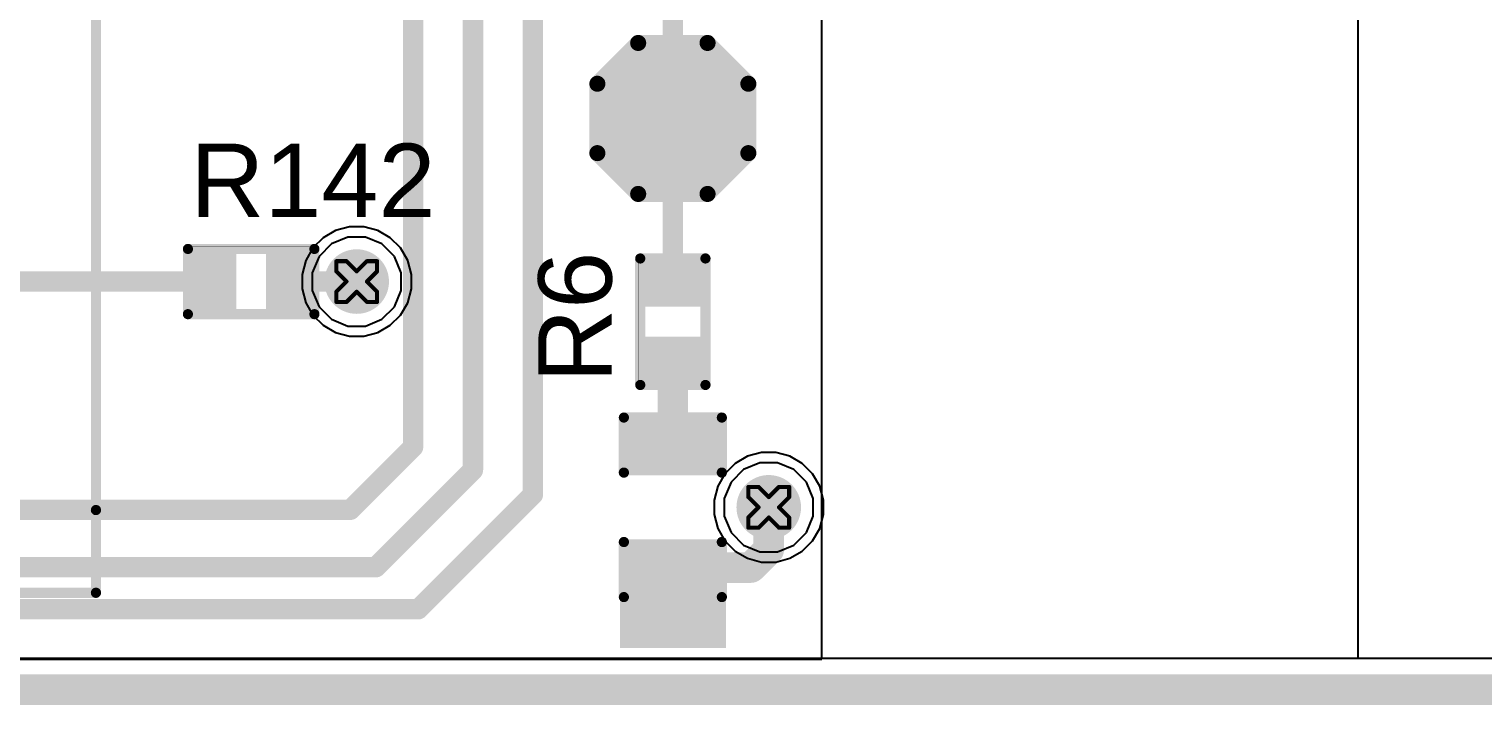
# Model space of a CAD drawing. Header units: inches. Extents: x 0 to 5379, y 0 to 5429.
# Drawn here: x 110.04 to 128.15, y -0.19 to 8.22 of the extents above; entities that cross this region are included whole.
import ezdxf

# ---------------------------------------------------------------- set-up
doc = ezdxf.new("R2010")
doc.units = ezdxf.units.IN
for name, color, linetype in [('Board Outline', 216, 'Continuous'), ('Bottom Layer', 5, 'Continuous'), ('Bottom Solder', 6, 'Continuous'), ('Drill Drawing', 1, 'Continuous'), ('GND01', 16, 'Continuous'), ('GND02', 76, 'Continuous'), ('PWR', 156, 'Continuous'), ('SIG 01', 90, 'Continuous'), ('Top Layer', 1, 'Continuous'), ('Top Overlay', 2, 'Continuous'), ('Top Paste', 8, 'Continuous'), ('Top Solder', 216, 'Continuous'), ('Via Holes', 16, 'Continuous')]:
    doc.layers.add(name, color=color, linetype=linetype)
doc.styles.add('Arial', font='', dxfattribs={"height": 0.2})
doc.styles.get('Arial').set_extended_font_data('Arial')

# ---------------------------------------------------------------- blocks, each defined once
blk = doc.blocks.new('1_770182_0_5')
at = {"layer": 'Top Overlay'}
for points in [[(4.76, -6.985, 0.127, 0.127, 0), (4.76, 2.985, 0.127, 0.127, 0)], [(3.161, -6.985, 0.127, 0.127, 0), (4.76, -6.985, 0.127, 0.127, 0)], [(4.76, -8.015, 0.127, 0.127, 0), (4.76, -6.985, 0.127, 0.127, 0)], [(3.161, -8.015, 0.127, 0.127, 0), (4.76, -8.015, 0.127, 0.127, 0)]]:
    blk.add_lwpolyline(points, format="xyseb", dxfattribs=at)
for points in [[(4.728, -6.985, 0.0635, 0.0635, 1), (4.792, -6.985, 0.0635, 0.0635, 1)], [(4.728, -6.985, 0.0635, 0.0635, 1), (4.792, -6.985, 0.0635, 0.0635, 1)], [(4.728, -6.985, 0.0635, 0.0635, 1), (4.792, -6.985, 0.0635, 0.0635, 1)], [(4.728, -8.015, 0.0635, 0.0635, 1), (4.792, -8.015, 0.0635, 0.0635, 1)], [(4.728, -8.015, 0.0635, 0.0635, 1), (4.792, -8.015, 0.0635, 0.0635, 1)]]:
    blk.add_lwpolyline(points, format="xyseb", close=True, dxfattribs=at)
blk = doc.blocks.new('T__________47')
at = {"layer": 'Top Layer'}
blk.add_hatch(color=1, dxfattribs=at).paths.add_polyline_path([(0.381, 0.762), (-0.381, 0.762), (-0.762, 0.381), (-0.762, -0.381), (-0.381, -0.762), (0.381, -0.762), (0.762, -0.381), (0.762, 0.381)])
at = {"layer": 'Top Paste'}
blk.add_hatch(color=8, dxfattribs=at).paths.add_polyline_path([(0.381, 0.762), (-0.381, 0.762), (-0.762, 0.381), (-0.762, -0.381), (-0.381, -0.762), (0.381, -0.762), (0.762, -0.381), (0.762, 0.381)])
at = {"layer": 'Top Solder'}
blk.add_hatch(color=216, dxfattribs=at).paths.add_polyline_path([(0.432, 0.864), (-0.432, 0.864), (-0.864, 0.432), (-0.864, -0.432), (-0.432, -0.864), (0.432, -0.864), (0.864, -0.432), (0.864, 0.432)])
at = {"layer": 'Top Overlay'}
for points in [[(-0.94, 0.432, 0.2, 0.2, 0), (-0.432, 0.94, 0.2, 0.2, 0)], [(-0.432, 0.94, 0.2, 0.2, 0), (0.432, 0.94, 0.2, 0.2, 0)], [(0.432, 0.94, 0.2, 0.2, 0), (0.94, 0.432, 0.2, 0.2, 0)], [(-0.94, -0.432, 0.2, 0.2, 0), (-0.94, 0.432, 0.2, 0.2, 0)], [(0.94, -0.432, 0.2, 0.2, 0), (0.94, 0.432, 0.2, 0.2, 0)], [(-0.94, -0.432, 0.2, 0.2, 0), (-0.432, -0.94, 0.2, 0.2, 0)], [(0.432, -0.94, 0.2, 0.2, 0), (0.94, -0.432, 0.2, 0.2, 0)], [(-0.432, -0.94, 0.2, 0.2, 0), (0.432, -0.94, 0.2, 0.2, 0)]]:
    blk.add_lwpolyline(points, format="xyseb", dxfattribs=at)
for points in [[(-0.482, 0.94, 0.1, 0.1, 1), (-0.382, 0.94, 0.1, 0.1, 1)], [(-0.482, 0.94, 0.1, 0.1, 1), (-0.382, 0.94, 0.1, 0.1, 1)], [(0.382, 0.94, 0.1, 0.1, 1), (0.482, 0.94, 0.1, 0.1, 1)], [(0.382, 0.94, 0.1, 0.1, 1), (0.482, 0.94, 0.1, 0.1, 1)], [(-0.99, 0.432, 0.1, 0.1, 1), (-0.89, 0.432, 0.1, 0.1, 1)], [(-0.99, 0.432, 0.1, 0.1, 1), (-0.89, 0.432, 0.1, 0.1, 1)], [(0.89, 0.432, 0.1, 0.1, 1), (0.99, 0.432, 0.1, 0.1, 1)], [(0.89, 0.432, 0.1, 0.1, 1), (0.99, 0.432, 0.1, 0.1, 1)], [(-0.99, -0.432, 0.1, 0.1, 1), (-0.89, -0.432, 0.1, 0.1, 1)], [(-0.99, -0.432, 0.1, 0.1, 1), (-0.89, -0.432, 0.1, 0.1, 1)], [(0.89, -0.432, 0.1, 0.1, 1), (0.99, -0.432, 0.1, 0.1, 1)], [(0.89, -0.432, 0.1, 0.1, 1), (0.99, -0.432, 0.1, 0.1, 1)], [(-0.482, -0.94, 0.1, 0.1, 1), (-0.382, -0.94, 0.1, 0.1, 1)], [(-0.482, -0.94, 0.1, 0.1, 1), (-0.382, -0.94, 0.1, 0.1, 1)], [(0.382, -0.94, 0.1, 0.1, 1), (0.482, -0.94, 0.1, 0.1, 1)], [(0.382, -0.94, 0.1, 0.1, 1), (0.482, -0.94, 0.1, 0.1, 1)]]:
    blk.add_lwpolyline(points, format="xyseb", close=True, dxfattribs=at)
blk = doc.blocks.new('R___0402_48')
at = {"layer": 'Top Layer'}
for points in [[(-0.699, -0.318), (-0.699, 0.317), (-0.241, 0.317), (-0.241, -0.318)], [(0.241, -0.318), (0.241, 0.317), (0.699, 0.317), (0.699, -0.318)]]:
    blk.add_hatch(color=1, dxfattribs=at).paths.add_polyline_path(points)
at = {"layer": 'Top Paste'}
for points in [[(-0.699, -0.318), (-0.699, 0.317), (-0.241, 0.317), (-0.241, -0.318)], [(0.241, -0.318), (0.241, 0.317), (0.699, 0.317), (0.699, -0.318)]]:
    blk.add_hatch(color=8, dxfattribs=at).paths.add_polyline_path(points)
at = {"layer": 'Top Solder'}
for points in [[(-0.754, -0.373), (-0.754, 0.373), (-0.186, 0.373), (-0.186, -0.373)], [(0.186, -0.373), (0.186, 0.373), (0.754, 0.373), (0.754, -0.373)]]:
    blk.add_hatch(color=216, dxfattribs=at).paths.add_polyline_path(points)
at = {"layer": 'Top Overlay'}
for points in [[(0.787, 0.406, 0.127, 0.127, 0), (-0.787, 0.406, 0.127, 0.127, 0)], [(-0.787, -0.406, 0.127, 0.127, 0), (-0.787, 0.406, 0.127, 0.127, 0)], [(0.787, -0.406, 0.127, 0.127, 0), (0.787, 0.406, 0.127, 0.127, 0)], [(0.787, -0.406, 0.127, 0.127, 0), (-0.787, -0.406, 0.127, 0.127, 0)], [(0.813, -0.432, 0.00323, 0.00323, 0), (-0.813, -0.432, 0.00323, 0.00323, 0)]]:
    blk.add_lwpolyline(points, format="xyseb", dxfattribs=at)
for points in [[(-0.819, 0.406, 0.0635, 0.0635, 1), (-0.756, 0.406, 0.0635, 0.0635, 1)], [(-0.819, 0.406, 0.0635, 0.0635, 1), (-0.756, 0.406, 0.0635, 0.0635, 1)], [(0.756, 0.406, 0.0635, 0.0635, 1), (0.819, 0.406, 0.0635, 0.0635, 1)], [(0.756, 0.406, 0.0635, 0.0635, 1), (0.819, 0.406, 0.0635, 0.0635, 1)], [(-0.819, -0.406, 0.0635, 0.0635, 1), (-0.756, -0.406, 0.0635, 0.0635, 1)], [(-0.819, -0.406, 0.0635, 0.0635, 1), (-0.756, -0.406, 0.0635, 0.0635, 1)], [(0.756, -0.406, 0.0635, 0.0635, 1), (0.819, -0.406, 0.0635, 0.0635, 1)], [(0.756, -0.406, 0.0635, 0.0635, 1), (0.819, -0.406, 0.0635, 0.0635, 1)], [(-0.814, -0.432, 0.00161, 0.00161, 1), (-0.812, -0.432, 0.00161, 0.00161, 1)], [(0.812, -0.432, 0.00161, 0.00161, 1), (0.814, -0.432, 0.00161, 0.00161, 1)]]:
    blk.add_lwpolyline(points, format="xyseb", close=True, dxfattribs=at)
blk = doc.blocks.new('LED_0603_51')
at = {"layer": 'Top Layer'}
for points in [[(-1, 0.5), (-0.5, 0.5), (-0.5, -0.5), (-1, -0.5)], [(0.5, 0.5), (1, 0.5), (1, -0.5), (0.5, -0.5)]]:
    blk.add_hatch(color=1, dxfattribs=at).paths.add_polyline_path(points)
at = {"layer": 'Top Overlay'}
blk.add_hatch(color=2, dxfattribs=at).paths.add_polyline_path([(1.118, -0.66), (1.753, -0.66), (1.753, 0.66), (1.118, 0.66)])
at = {"layer": 'Top Paste'}
for points in [[(-1, 0.5), (-0.5, 0.5), (-0.5, -0.5), (-1, -0.5)], [(0.5, 0.5), (1, 0.5), (1, -0.5), (0.5, -0.5)]]:
    blk.add_hatch(color=8, dxfattribs=at).paths.add_polyline_path(points)
at = {"layer": 'Top Solder'}
for points in [[(-1.102, 0.602), (-0.398, 0.602), (-0.398, -0.602), (-1.102, -0.602)], [(0.398, 0.602), (1.102, 0.602), (1.102, -0.602), (0.398, -0.602)]]:
    blk.add_hatch(color=216, dxfattribs=at).paths.add_polyline_path(points)
at = {"layer": 'Top Overlay'}
for points in [[(-1.118, -0.61, 0.127, 0.127, 0), (-1.118, 0.61, 0.127, 0.127, 0)], [(-0.432, 0.61, 0.127, 0.127, 0), (-1.118, 0.61, 0.127, 0.127, 0)], [(1.118, 0.61, 0.127, 0.127, 0), (0.432, 0.61, 0.127, 0.127, 0)], [(1.118, -0.61, 0.127, 0.127, 0), (1.118, 0.61, 0.127, 0.127, 0)], [(-0.432, -0.61, 0.127, 0.127, 0), (-1.118, -0.61, 0.127, 0.127, 0)], [(1.118, -0.61, 0.127, 0.127, 0), (0.432, -0.61, 0.127, 0.127, 0)]]:
    blk.add_lwpolyline(points, format="xyseb", dxfattribs=at)
for points in [[(-1.149, 0.61, 0.0635, 0.0635, 1), (-1.086, 0.61, 0.0635, 0.0635, 1)], [(-1.149, 0.61, 0.0635, 0.0635, 1), (-1.086, 0.61, 0.0635, 0.0635, 1)], [(-0.464, 0.61, 0.0635, 0.0635, 1), (-0.4, 0.61, 0.0635, 0.0635, 1)], [(0.4, 0.61, 0.0635, 0.0635, 1), (0.464, 0.61, 0.0635, 0.0635, 1)], [(1.086, 0.61, 0.0635, 0.0635, 1), (1.149, 0.61, 0.0635, 0.0635, 1)], [(1.086, 0.61, 0.0635, 0.0635, 1), (1.149, 0.61, 0.0635, 0.0635, 1)], [(-1.149, -0.61, 0.0635, 0.0635, 1), (-1.086, -0.61, 0.0635, 0.0635, 1)], [(-1.149, -0.61, 0.0635, 0.0635, 1), (-1.086, -0.61, 0.0635, 0.0635, 1)], [(-0.464, -0.61, 0.0635, 0.0635, 1), (-0.4, -0.61, 0.0635, 0.0635, 1)], [(0.4, -0.61, 0.0635, 0.0635, 1), (0.464, -0.61, 0.0635, 0.0635, 1)], [(1.086, -0.61, 0.0635, 0.0635, 1), (1.149, -0.61, 0.0635, 0.0635, 1)], [(1.086, -0.61, 0.0635, 0.0635, 1), (1.149, -0.61, 0.0635, 0.0635, 1)]]:
    blk.add_lwpolyline(points, format="xyseb", close=True, dxfattribs=at)
blk = doc.blocks.new('R___0402_614')
at = {"layer": 'Top Layer'}
for points in [[(-0.699, -0.318), (-0.699, 0.318), (-0.241, 0.318), (-0.241, -0.318)], [(0.241, -0.318), (0.241, 0.318), (0.699, 0.318), (0.699, -0.318)]]:
    blk.add_hatch(color=1, dxfattribs=at).paths.add_polyline_path(points)
at = {"layer": 'Top Paste'}
for points in [[(-0.699, -0.318), (-0.699, 0.318), (-0.241, 0.318), (-0.241, -0.318)], [(0.241, -0.318), (0.241, 0.318), (0.699, 0.318), (0.699, -0.318)]]:
    blk.add_hatch(color=8, dxfattribs=at).paths.add_polyline_path(points)
at = {"layer": 'Top Solder'}
for points in [[(-0.754, -0.373), (-0.754, 0.373), (-0.186, 0.373), (-0.186, -0.373)], [(0.186, -0.373), (0.186, 0.373), (0.754, 0.373), (0.754, -0.373)]]:
    blk.add_hatch(color=216, dxfattribs=at).paths.add_polyline_path(points)
at = {"layer": 'Top Overlay'}
for points in [[(-0.787, 0.406, 0.127, 0.127, 0), (-0.787, -0.406, 0.127, 0.127, 0)], [(0.787, 0.406, 0.127, 0.127, 0), (-0.787, 0.406, 0.127, 0.127, 0)], [(0.787, 0.406, 0.127, 0.127, 0), (0.787, -0.406, 0.127, 0.127, 0)], [(0.787, -0.406, 0.127, 0.127, 0), (-0.787, -0.406, 0.127, 0.127, 0)], [(0.813, -0.432, 0.00323, 0.00323, 0), (-0.813, -0.432, 0.00323, 0.00323, 0)]]:
    blk.add_lwpolyline(points, format="xyseb", dxfattribs=at)
for points in [[(-0.819, 0.406, 0.0635, 0.0635, 1), (-0.756, 0.406, 0.0635, 0.0635, 1)], [(-0.819, 0.406, 0.0635, 0.0635, 1), (-0.756, 0.406, 0.0635, 0.0635, 1)], [(0.756, 0.406, 0.0635, 0.0635, 1), (0.819, 0.406, 0.0635, 0.0635, 1)], [(0.756, 0.406, 0.0635, 0.0635, 1), (0.819, 0.406, 0.0635, 0.0635, 1)], [(-0.819, -0.406, 0.0635, 0.0635, 1), (-0.756, -0.406, 0.0635, 0.0635, 1)], [(-0.819, -0.406, 0.0635, 0.0635, 1), (-0.756, -0.406, 0.0635, 0.0635, 1)], [(0.756, -0.406, 0.0635, 0.0635, 1), (0.819, -0.406, 0.0635, 0.0635, 1)], [(0.756, -0.406, 0.0635, 0.0635, 1), (0.819, -0.406, 0.0635, 0.0635, 1)], [(-0.814, -0.432, 0.00161, 0.00161, 1), (-0.812, -0.432, 0.00161, 0.00161, 1)], [(0.812, -0.432, 0.00161, 0.00161, 1), (0.814, -0.432, 0.00161, 0.00161, 1)]]:
    blk.add_lwpolyline(points, format="xyseb", close=True, dxfattribs=at)

msp = doc.modelspace()

# ---------------------------------------------------------------- hatches: boundary and pattern name
at = {"layer": 'Bottom Layer'}
h = msp.add_hatch(color=5, dxfattribs=at)
edge = h.paths.add_edge_path()
edge.add_arc((114.122, 5.081), 0.3, 0, 360)
h = msp.add_hatch(color=5, dxfattribs=at)
edge = h.paths.add_edge_path()
edge.add_arc((119.253, 2.27), 0.3, 0, 360)
at = {"layer": 'Bottom Solder'}
h = msp.add_hatch(color=6, dxfattribs=at)
edge = h.paths.add_edge_path()
edge.add_arc((114.122, 5.081), 0.402, 0, 360)
h = msp.add_hatch(color=6, dxfattribs=at)
edge = h.paths.add_edge_path()
edge.add_arc((119.253, 2.27), 0.402, 0, 360)
at = {"layer": 'GND01'}
h = msp.add_hatch(color=16, dxfattribs=at)
edge = h.paths.add_edge_path()
edge.add_arc((114.122, 5.081), 0.3, 0, 360)
h = msp.add_hatch(color=16, dxfattribs=at)
edge = h.paths.add_edge_path()
edge.add_arc((119.253, 2.27), 0.3, 0, 360)
at = {"layer": 'GND02'}
h = msp.add_hatch(color=76, dxfattribs=at)
edge = h.paths.add_edge_path()
edge.add_arc((114.122, 5.081), 0.3, 0, 360)
h = msp.add_hatch(color=76, dxfattribs=at)
edge = h.paths.add_edge_path()
edge.add_arc((119.253, 2.27), 0.3, 0, 360)
at = {"layer": 'PWR'}
h = msp.add_hatch(color=156, dxfattribs=at)
edge = h.paths.add_edge_path()
edge.add_arc((114.122, 5.081), 0.3, 0, 360)
h = msp.add_hatch(color=156, dxfattribs=at)
edge = h.paths.add_edge_path()
edge.add_arc((119.253, 2.27), 0.3, 0, 360)
at = {"layer": 'SIG 01'}
h = msp.add_hatch(color=90, dxfattribs=at)
edge = h.paths.add_edge_path()
edge.add_arc((114.122, 5.081), 0.3, 0, 360)
h = msp.add_hatch(color=90, dxfattribs=at)
edge = h.paths.add_edge_path()
edge.add_arc((119.253, 2.27), 0.3, 0, 360)
at = {"layer": 'Top Layer'}
h = msp.add_hatch(color=1, dxfattribs=at)
edge = h.paths.add_edge_path()
edge.add_arc((114.122, 5.081), 0.3, 0, 360)
h = msp.add_hatch(color=1, dxfattribs=at)
edge = h.paths.add_edge_path()
edge.add_arc((119.253, 2.27), 0.3, 0, 360)
at = {"layer": 'Top Solder'}
h = msp.add_hatch(color=216, dxfattribs=at)
edge = h.paths.add_edge_path()
edge.add_arc((114.122, 5.081), 0.402, 0, 360)
h = msp.add_hatch(color=216, dxfattribs=at)
edge = h.paths.add_edge_path()
edge.add_arc((119.253, 2.27), 0.402, 0, 360)
at = {"layer": 'Via Holes'}
h = msp.add_hatch(color=7, dxfattribs=at)
edge = h.paths.add_edge_path()
edge.add_arc((114.122, 5.081), 0.15, 0, 360)
h = msp.add_hatch(color=7, dxfattribs=at)
edge = h.paths.add_edge_path()
edge.add_arc((119.253, 2.27), 0.15, 0, 360)

# ---------------------------------------------------------------- linework, layer by layer
at = {"layer": 'Board Outline'}
msp.add_lwpolyline([(0, 0, 0.381, 0.381, 0), (350, 0, 0.381, 0.381, 0)], format="xyseb", dxfattribs=at)
at = {"layer": 'Bottom Layer'}
for p, q in [((114.012, 5.635), (113.808, 5.551)), ((114.232, 5.635), (114.012, 5.635)), ((114.436, 5.551), (114.232, 5.635)), ((113.808, 5.551), (113.653, 5.395)), ((114.592, 5.395), (114.436, 5.551)), ((113.653, 5.395), (113.568, 5.191)), ((114.676, 5.191), (114.592, 5.395)), ((113.568, 5.191), (113.568, 4.971)), ((114.676, 4.971), (114.676, 5.191)), ((113.568, 4.971), (113.653, 4.767)), ((114.592, 4.767), (114.676, 4.971)), ((113.653, 4.767), (113.808, 4.612)), ((114.436, 4.612), (114.592, 4.767)), ((113.808, 4.612), (114.012, 4.527)), ((114.012, 4.527), (114.232, 4.527)), ((114.232, 4.527), (114.436, 4.612)), ((154.035, 0.388), (79.185, 0.388))]:
    msp.add_line(p, q, dxfattribs=at)
at = {"layer": 'Drill Drawing'}
for points in [[(113.868, 5.208, 0.0508, 0.0508, 0), (113.868, 5.335, 0.0508, 0.0508, 0)], [(113.868, 5.335, 0.0508, 0.0508, 0), (113.995, 5.335, 0.0508, 0.0508, 0)], [(113.995, 5.335, 0.0508, 0.0508, 0), (114.122, 5.208, 0.0508, 0.0508, 0)], [(114.122, 5.208, 0.0508, 0.0508, 0), (114.249, 5.335, 0.0508, 0.0508, 0)], [(114.249, 5.335, 0.0508, 0.0508, 0), (114.376, 5.335, 0.0508, 0.0508, 0)], [(114.376, 5.208, 0.0508, 0.0508, 0), (114.376, 5.335, 0.0508, 0.0508, 0)], [(113.868, 5.208, 0.0508, 0.0508, 0), (113.995, 5.081, 0.0508, 0.0508, 0)], [(113.868, 4.954, 0.0508, 0.0508, 0), (113.995, 5.081, 0.0508, 0.0508, 0)], [(114.249, 5.081, 0.0508, 0.0508, 0), (114.376, 5.208, 0.0508, 0.0508, 0)], [(114.249, 5.081, 0.0508, 0.0508, 0), (114.376, 4.954, 0.0508, 0.0508, 0)], [(113.868, 4.827, 0.0508, 0.0508, 0), (113.868, 4.954, 0.0508, 0.0508, 0)], [(113.995, 4.827, 0.0508, 0.0508, 0), (114.122, 4.954, 0.0508, 0.0508, 0)], [(114.122, 4.954, 0.0508, 0.0508, 0), (114.249, 4.827, 0.0508, 0.0508, 0)], [(114.376, 4.827, 0.0508, 0.0508, 0), (114.376, 4.954, 0.0508, 0.0508, 0)], [(113.868, 4.827, 0.0508, 0.0508, 0), (113.995, 4.827, 0.0508, 0.0508, 0)], [(114.249, 4.827, 0.0508, 0.0508, 0), (114.376, 4.827, 0.0508, 0.0508, 0)], [(118.999, 2.397, 0.0508, 0.0508, 0), (118.999, 2.524, 0.0508, 0.0508, 0)], [(118.999, 2.524, 0.0508, 0.0508, 0), (119.126, 2.524, 0.0508, 0.0508, 0)], [(119.126, 2.524, 0.0508, 0.0508, 0), (119.253, 2.397, 0.0508, 0.0508, 0)], [(119.253, 2.397, 0.0508, 0.0508, 0), (119.38, 2.524, 0.0508, 0.0508, 0)], [(119.38, 2.524, 0.0508, 0.0508, 0), (119.507, 2.524, 0.0508, 0.0508, 0)], [(119.507, 2.397, 0.0508, 0.0508, 0), (119.507, 2.524, 0.0508, 0.0508, 0)], [(118.999, 2.397, 0.0508, 0.0508, 0), (119.126, 2.27, 0.0508, 0.0508, 0)], [(119.38, 2.27, 0.0508, 0.0508, 0), (119.507, 2.397, 0.0508, 0.0508, 0)], [(118.999, 2.143, 0.0508, 0.0508, 0), (119.126, 2.27, 0.0508, 0.0508, 0)], [(119.38, 2.27, 0.0508, 0.0508, 0), (119.507, 2.143, 0.0508, 0.0508, 0)], [(118.999, 2.016, 0.0508, 0.0508, 0), (118.999, 2.143, 0.0508, 0.0508, 0)], [(118.999, 2.016, 0.0508, 0.0508, 0), (119.126, 2.016, 0.0508, 0.0508, 0)], [(119.126, 2.016, 0.0508, 0.0508, 0), (119.253, 2.143, 0.0508, 0.0508, 0)], [(119.253, 2.143, 0.0508, 0.0508, 0), (119.38, 2.016, 0.0508, 0.0508, 0)], [(119.38, 2.016, 0.0508, 0.0508, 0), (119.507, 2.016, 0.0508, 0.0508, 0)], [(119.507, 2.016, 0.0508, 0.0508, 0), (119.507, 2.143, 0.0508, 0.0508, 0)]]:
    msp.add_lwpolyline(points, format="xyseb", dxfattribs=at)
for points in [[(113.856, 5.335, 0.0254, 0.0254, 1), (113.881, 5.335, 0.0254, 0.0254, 1)], [(113.856, 5.335, 0.0254, 0.0254, 1), (113.881, 5.335, 0.0254, 0.0254, 1)], [(113.983, 5.335, 0.0254, 0.0254, 1), (114.008, 5.335, 0.0254, 0.0254, 1)], [(113.983, 5.335, 0.0254, 0.0254, 1), (114.008, 5.335, 0.0254, 0.0254, 1)], [(114.237, 5.335, 0.0254, 0.0254, 1), (114.262, 5.335, 0.0254, 0.0254, 1)], [(114.237, 5.335, 0.0254, 0.0254, 1), (114.262, 5.335, 0.0254, 0.0254, 1)], [(114.364, 5.335, 0.0254, 0.0254, 1), (114.389, 5.335, 0.0254, 0.0254, 1)], [(114.364, 5.335, 0.0254, 0.0254, 1), (114.389, 5.335, 0.0254, 0.0254, 1)], [(113.856, 5.208, 0.0254, 0.0254, 1), (113.881, 5.208, 0.0254, 0.0254, 1)], [(113.856, 5.208, 0.0254, 0.0254, 1), (113.881, 5.208, 0.0254, 0.0254, 1)], [(113.983, 5.081, 0.0254, 0.0254, 1), (114.008, 5.081, 0.0254, 0.0254, 1)], [(113.983, 5.081, 0.0254, 0.0254, 1), (114.008, 5.081, 0.0254, 0.0254, 1)], [(114.109, 5.208, 0.0254, 0.0254, 1), (114.135, 5.208, 0.0254, 0.0254, 1)], [(114.109, 5.208, 0.0254, 0.0254, 1), (114.135, 5.208, 0.0254, 0.0254, 1)], [(114.237, 5.081, 0.0254, 0.0254, 1), (114.262, 5.081, 0.0254, 0.0254, 1)], [(114.237, 5.081, 0.0254, 0.0254, 1), (114.262, 5.081, 0.0254, 0.0254, 1)], [(114.364, 5.208, 0.0254, 0.0254, 1), (114.389, 5.208, 0.0254, 0.0254, 1)], [(114.364, 5.208, 0.0254, 0.0254, 1), (114.389, 5.208, 0.0254, 0.0254, 1)], [(113.856, 4.954, 0.0254, 0.0254, 1), (113.881, 4.954, 0.0254, 0.0254, 1)], [(113.856, 4.954, 0.0254, 0.0254, 1), (113.881, 4.954, 0.0254, 0.0254, 1)], [(114.109, 4.954, 0.0254, 0.0254, 1), (114.135, 4.954, 0.0254, 0.0254, 1)], [(114.109, 4.954, 0.0254, 0.0254, 1), (114.135, 4.954, 0.0254, 0.0254, 1)], [(114.364, 4.954, 0.0254, 0.0254, 1), (114.389, 4.954, 0.0254, 0.0254, 1)], [(114.364, 4.954, 0.0254, 0.0254, 1), (114.389, 4.954, 0.0254, 0.0254, 1)], [(113.856, 4.827, 0.0254, 0.0254, 1), (113.881, 4.827, 0.0254, 0.0254, 1)], [(113.856, 4.827, 0.0254, 0.0254, 1), (113.881, 4.827, 0.0254, 0.0254, 1)], [(113.983, 4.827, 0.0254, 0.0254, 1), (114.008, 4.827, 0.0254, 0.0254, 1)], [(113.983, 4.827, 0.0254, 0.0254, 1), (114.008, 4.827, 0.0254, 0.0254, 1)], [(114.237, 4.827, 0.0254, 0.0254, 1), (114.262, 4.827, 0.0254, 0.0254, 1)], [(114.237, 4.827, 0.0254, 0.0254, 1), (114.262, 4.827, 0.0254, 0.0254, 1)], [(114.364, 4.827, 0.0254, 0.0254, 1), (114.389, 4.827, 0.0254, 0.0254, 1)], [(114.364, 4.827, 0.0254, 0.0254, 1), (114.389, 4.827, 0.0254, 0.0254, 1)], [(118.986, 2.524, 0.0254, 0.0254, 1), (119.012, 2.524, 0.0254, 0.0254, 1)], [(118.986, 2.524, 0.0254, 0.0254, 1), (119.012, 2.524, 0.0254, 0.0254, 1)], [(119.113, 2.524, 0.0254, 0.0254, 1), (119.139, 2.524, 0.0254, 0.0254, 1)], [(119.113, 2.524, 0.0254, 0.0254, 1), (119.139, 2.524, 0.0254, 0.0254, 1)], [(119.367, 2.524, 0.0254, 0.0254, 1), (119.393, 2.524, 0.0254, 0.0254, 1)], [(119.367, 2.524, 0.0254, 0.0254, 1), (119.393, 2.524, 0.0254, 0.0254, 1)], [(119.494, 2.524, 0.0254, 0.0254, 1), (119.52, 2.524, 0.0254, 0.0254, 1)], [(119.494, 2.524, 0.0254, 0.0254, 1), (119.52, 2.524, 0.0254, 0.0254, 1)], [(118.986, 2.397, 0.0254, 0.0254, 1), (119.012, 2.397, 0.0254, 0.0254, 1)], [(118.986, 2.397, 0.0254, 0.0254, 1), (119.012, 2.397, 0.0254, 0.0254, 1)], [(119.24, 2.397, 0.0254, 0.0254, 1), (119.266, 2.397, 0.0254, 0.0254, 1)], [(119.24, 2.397, 0.0254, 0.0254, 1), (119.266, 2.397, 0.0254, 0.0254, 1)], [(119.494, 2.397, 0.0254, 0.0254, 1), (119.52, 2.397, 0.0254, 0.0254, 1)], [(119.494, 2.397, 0.0254, 0.0254, 1), (119.52, 2.397, 0.0254, 0.0254, 1)], [(119.113, 2.27, 0.0254, 0.0254, 1), (119.139, 2.27, 0.0254, 0.0254, 1)], [(119.113, 2.27, 0.0254, 0.0254, 1), (119.139, 2.27, 0.0254, 0.0254, 1)], [(119.367, 2.27, 0.0254, 0.0254, 1), (119.393, 2.27, 0.0254, 0.0254, 1)], [(119.367, 2.27, 0.0254, 0.0254, 1), (119.393, 2.27, 0.0254, 0.0254, 1)], [(118.986, 2.143, 0.0254, 0.0254, 1), (119.012, 2.143, 0.0254, 0.0254, 1)], [(118.986, 2.143, 0.0254, 0.0254, 1), (119.012, 2.143, 0.0254, 0.0254, 1)], [(118.986, 2.016, 0.0254, 0.0254, 1), (119.012, 2.016, 0.0254, 0.0254, 1)], [(118.986, 2.016, 0.0254, 0.0254, 1), (119.012, 2.016, 0.0254, 0.0254, 1)], [(119.113, 2.016, 0.0254, 0.0254, 1), (119.139, 2.016, 0.0254, 0.0254, 1)], [(119.113, 2.016, 0.0254, 0.0254, 1), (119.139, 2.016, 0.0254, 0.0254, 1)], [(119.24, 2.143, 0.0254, 0.0254, 1), (119.266, 2.143, 0.0254, 0.0254, 1)], [(119.24, 2.143, 0.0254, 0.0254, 1), (119.266, 2.143, 0.0254, 0.0254, 1)], [(119.367, 2.016, 0.0254, 0.0254, 1), (119.393, 2.016, 0.0254, 0.0254, 1)], [(119.367, 2.016, 0.0254, 0.0254, 1), (119.393, 2.016, 0.0254, 0.0254, 1)], [(119.494, 2.143, 0.0254, 0.0254, 1), (119.52, 2.143, 0.0254, 0.0254, 1)], [(119.494, 2.143, 0.0254, 0.0254, 1), (119.52, 2.143, 0.0254, 0.0254, 1)], [(119.494, 2.016, 0.0254, 0.0254, 1), (119.52, 2.016, 0.0254, 0.0254, 1)], [(119.494, 2.016, 0.0254, 0.0254, 1), (119.52, 2.016, 0.0254, 0.0254, 1)]]:
    msp.add_lwpolyline(points, format="xyseb", close=True, dxfattribs=at)
at = {"layer": 'GND01'}
for p, q in [((114.012, 5.635), (113.808, 5.551)), ((114.232, 5.635), (114.012, 5.635)), ((114.436, 5.551), (114.232, 5.635)), ((113.808, 5.551), (113.653, 5.395)), ((114.592, 5.395), (114.436, 5.551)), ((113.653, 5.395), (113.568, 5.191)), ((114.676, 5.191), (114.592, 5.395)), ((113.568, 5.191), (113.568, 4.971)), ((114.676, 4.971), (114.676, 5.191)), ((113.568, 4.971), (113.653, 4.767)), ((114.592, 4.767), (114.676, 4.971)), ((113.653, 4.767), (113.808, 4.612)), ((114.436, 4.612), (114.592, 4.767)), ((113.808, 4.612), (114.012, 4.527)), ((114.012, 4.527), (114.232, 4.527)), ((114.232, 4.527), (114.436, 4.612)), ((349.612, 0.388), (0.388, 0.388))]:
    msp.add_line(p, q, dxfattribs=at)
at = {"layer": 'GND02'}
for p, q in [((114.012, 5.635), (113.808, 5.551)), ((114.232, 5.635), (114.012, 5.635)), ((114.436, 5.551), (114.232, 5.635)), ((113.808, 5.551), (113.653, 5.395)), ((114.592, 5.395), (114.436, 5.551)), ((113.653, 5.395), (113.568, 5.191)), ((114.676, 5.191), (114.592, 5.395)), ((113.568, 5.191), (113.568, 4.971)), ((114.676, 4.971), (114.676, 5.191)), ((113.568, 4.971), (113.653, 4.767)), ((114.592, 4.767), (114.676, 4.971)), ((113.653, 4.767), (113.808, 4.612)), ((114.436, 4.612), (114.592, 4.767)), ((113.808, 4.612), (114.012, 4.527)), ((114.012, 4.527), (114.232, 4.527)), ((114.232, 4.527), (114.436, 4.612)), ((349.612, 0.388), (0.388, 0.388))]:
    msp.add_line(p, q, dxfattribs=at)
at = {"layer": 'PWR'}
for p, q in [((118.939, 2.74), (118.783, 2.584)), ((119.143, 2.824), (118.939, 2.74)), ((119.363, 2.824), (119.143, 2.824)), ((119.567, 2.74), (119.363, 2.824)), ((119.723, 2.584), (119.567, 2.74)), ((118.783, 2.584), (118.699, 2.38)), ((119.807, 2.38), (119.723, 2.584)), ((118.699, 2.38), (118.699, 2.16)), ((119.807, 2.16), (119.807, 2.38)), ((118.699, 2.16), (118.783, 1.956)), ((119.723, 1.956), (119.807, 2.16)), ((118.783, 1.956), (118.939, 1.8)), ((119.567, 1.8), (119.723, 1.956)), ((118.939, 1.8), (119.143, 1.716)), ((119.143, 1.716), (119.363, 1.716)), ((119.363, 1.716), (119.567, 1.8)), ((349.612, 0.388), (0.388, 0.388))]:
    msp.add_line(p, q, dxfattribs=at)
at = {"layer": 'SIG 01'}
for p, q in [((113.704, 5.626), (113.577, 5.499)), ((113.859, 5.716), (113.704, 5.626)), ((114.033, 5.762), (113.859, 5.716)), ((114.212, 5.762), (114.033, 5.762)), ((114.385, 5.716), (114.212, 5.762)), ((114.54, 5.626), (114.385, 5.716)), ((114.667, 5.499), (114.54, 5.626)), ((113.577, 5.499), (113.488, 5.344)), ((114.757, 5.344), (114.667, 5.499)), ((113.488, 5.344), (113.441, 5.171)), ((114.803, 5.171), (114.757, 5.344)), ((113.441, 5.171), (113.441, 4.992)), ((114.803, 4.992), (114.803, 5.171)), ((113.441, 4.992), (113.488, 4.818)), ((114.757, 4.818), (114.803, 4.992)), ((113.488, 4.818), (113.577, 4.663)), ((114.667, 4.663), (114.757, 4.818)), ((113.577, 4.663), (113.704, 4.536)), ((113.704, 4.536), (113.859, 4.447)), ((114.385, 4.447), (114.54, 4.536)), ((114.54, 4.536), (114.667, 4.663)), ((113.859, 4.447), (114.033, 4.4)), ((114.033, 4.4), (114.212, 4.4)), ((114.212, 4.4), (114.385, 4.447)), ((118.99, 2.905), (118.835, 2.815)), ((119.163, 2.951), (118.99, 2.905)), ((119.343, 2.951), (119.163, 2.951)), ((119.516, 2.905), (119.343, 2.951)), ((119.671, 2.815), (119.516, 2.905)), ((118.835, 2.815), (118.708, 2.688)), ((119.798, 2.688), (119.671, 2.815)), ((118.708, 2.688), (118.618, 2.533)), ((119.888, 2.533), (119.798, 2.688)), ((118.618, 2.533), (118.572, 2.36)), ((118.572, 2.36), (118.572, 2.18)), ((119.934, 2.36), (119.888, 2.533)), ((119.934, 2.18), (119.934, 2.36)), ((118.572, 2.18), (118.618, 2.007)), ((119.888, 2.007), (119.934, 2.18)), ((118.618, 2.007), (118.708, 1.852)), ((119.798, 1.852), (119.888, 2.007)), ((118.708, 1.852), (118.835, 1.725)), ((119.671, 1.725), (119.798, 1.852)), ((118.835, 1.725), (118.99, 1.635)), ((118.99, 1.635), (119.163, 1.589)), ((119.343, 1.589), (119.516, 1.635)), ((119.516, 1.635), (119.671, 1.725)), ((119.163, 1.589), (119.343, 1.589)), ((349.612, 0.388), (0.388, 0.388))]:
    msp.add_line(p, q, dxfattribs=at)
at = {"layer": 'Top Layer'}
for p, q in [((126.594, 0.388), (126.594, 62.556)), ((119.913, 0.381), (119.913, 37.44)), ((119.913, 0.388), (119.913, 37.44)), ((109.626, 0.381), (119.913, 0.381)), ((138.623, 0.388), (119.913, 0.388)), ((137.269, 0.388), (126.594, 0.388))]:
    msp.add_line(p, q, dxfattribs=at)
for points in [[(114.824, 3.02, 0.254, 0.254, 0), (114.824, 33.83, 0.254, 0.254, 0)], [(115.57, 2.734, 0.254, 0.254, 0), (115.57, 33.288, 0.254, 0.254, 0)], [(118.059, 7.112, 0.254, 0.254, 0), (118.059, 19.71, 0.254, 0.254, 0)], [(116.315, 2.427, 0.254, 0.254, 0), (116.315, 19.44, 0.254, 0.254, 0)], [(118.059, 5.051, 0.254, 0.254, 0), (118.059, 7.112, 0.254, 0.254, 0)], [(108.03, 5.081, 0.254, 0.254, 0), (112.338, 5.081, 0.254, 0.254, 0)], [(113.278, 5.081, 0.254, 0.254, 0), (114.122, 5.081, 0.254, 0.254, 0)], [(118.059, 5.051, 0.381, 0.381, 0), (118.061, 5.053, 0.381, 0.381, 0)], [(118.059, 3.02, 0.381, 0.381, 0), (118.059, 4.112, 0.381, 0.381, 0)], [(114.043, 2.239, 0.254, 0.254, 0), (114.824, 3.02, 0.254, 0.254, 0)], [(114.36, 1.524, 0.254, 0.254, 0), (115.57, 2.734, 0.254, 0.254, 0)], [(114.889, 1.001, 0.254, 0.254, 0), (116.315, 2.427, 0.254, 0.254, 0)], [(94.762, 2.239, 0.254, 0.254, 0), (114.043, 2.239, 0.254, 0.254, 0)], [(119.253, 1.743, 0.381, 0.381, 0), (119.253, 2.27, 0.381, 0.381, 0)], [(119.03, 1.52, 0.381, 0.381, 0), (119.253, 1.743, 0.381, 0.381, 0)], [(94.473, 1.524, 0.254, 0.254, 0), (114.36, 1.524, 0.254, 0.254, 0)], [(118.059, 1.52, 0.381, 0.381, 0), (119.03, 1.52, 0.381, 0.381, 0)], [(89.664, 1.001, 0.254, 0.254, 0), (114.889, 1.001, 0.254, 0.254, 0)]]:
    msp.add_lwpolyline(points, format="xyseb", dxfattribs=at)
for points in [[(117.996, 7.112, 0.127, 0.127, 1), (118.123, 7.112, 0.127, 0.127, 1)], [(117.996, 7.112, 0.127, 0.127, 1), (118.123, 7.112, 0.127, 0.127, 1)], [(112.275, 5.081, 0.127, 0.127, 1), (112.402, 5.081, 0.127, 0.127, 1)], [(113.214, 5.081, 0.127, 0.127, 1), (113.341, 5.081, 0.127, 0.127, 1)], [(114.059, 5.081, 0.127, 0.127, 1), (114.186, 5.081, 0.127, 0.127, 1)], [(117.964, 5.051, 0.191, 0.191, 1), (118.154, 5.051, 0.191, 0.191, 1)], [(117.966, 5.053, 0.191, 0.191, 1), (118.156, 5.053, 0.191, 0.191, 1)], [(117.996, 5.051, 0.127, 0.127, 1), (118.123, 5.051, 0.127, 0.127, 1)], [(117.964, 4.112, 0.191, 0.191, 1), (118.154, 4.112, 0.191, 0.191, 1)], [(114.76, 3.02, 0.127, 0.127, 1), (114.887, 3.02, 0.127, 0.127, 1)], [(114.76, 3.02, 0.127, 0.127, 1), (114.887, 3.02, 0.127, 0.127, 1)], [(117.964, 3.02, 0.191, 0.191, 1), (118.154, 3.02, 0.191, 0.191, 1)], [(115.506, 2.734, 0.127, 0.127, 1), (115.633, 2.734, 0.127, 0.127, 1)], [(115.506, 2.734, 0.127, 0.127, 1), (115.633, 2.734, 0.127, 0.127, 1)], [(116.252, 2.427, 0.127, 0.127, 1), (116.379, 2.427, 0.127, 0.127, 1)], [(116.252, 2.427, 0.127, 0.127, 1), (116.379, 2.427, 0.127, 0.127, 1)], [(113.979, 2.239, 0.127, 0.127, 1), (114.106, 2.239, 0.127, 0.127, 1)], [(113.979, 2.239, 0.127, 0.127, 1), (114.106, 2.239, 0.127, 0.127, 1)], [(119.158, 2.27, 0.191, 0.191, 1), (119.348, 2.27, 0.191, 0.191, 1)], [(119.158, 1.743, 0.191, 0.191, 1), (119.348, 1.743, 0.191, 0.191, 1)], [(119.158, 1.743, 0.191, 0.191, 1), (119.348, 1.743, 0.191, 0.191, 1)], [(114.296, 1.524, 0.127, 0.127, 1), (114.423, 1.524, 0.127, 0.127, 1)], [(114.296, 1.524, 0.127, 0.127, 1), (114.423, 1.524, 0.127, 0.127, 1)], [(117.964, 1.52, 0.191, 0.191, 1), (118.154, 1.52, 0.191, 0.191, 1)], [(118.935, 1.52, 0.191, 0.191, 1), (119.125, 1.52, 0.191, 0.191, 1)], [(118.935, 1.52, 0.191, 0.191, 1), (119.125, 1.52, 0.191, 0.191, 1)], [(114.825, 1.001, 0.127, 0.127, 1), (114.952, 1.001, 0.127, 0.127, 1)], [(114.825, 1.001, 0.127, 0.127, 1), (114.952, 1.001, 0.127, 0.127, 1)]]:
    msp.add_lwpolyline(points, format="xyseb", close=True, dxfattribs=at)

# ---------------------------------------------------------------- block references
for name, p in [('1_770182_0_5', (106.115, 9.221)), ('T__________47', (118.059, 7.112))]:
    msp.add_blockref(name, p)
for name, p, rotation in [('R___0402_614', (112.808, 5.081), 180), ('R___0402_48', (118.059, 4.581), 270), ('LED_0603_51', (118.059, 2.27), 270)]:
    msp.add_blockref(name, p, dxfattribs=dict(rotation=rotation))

# ---------------------------------------------------------------- texts
at = {"layer": 'Top Overlay', "style": 'Arial'}
msp.add_text('R142', height=0.9144, dxfattribs=at).set_placement((112.05, 5.884))
msp.add_text('R6', height=0.9144, rotation=90, dxfattribs=at).set_placement((117.297, 3.82))

doc.saveas('drawing.dxf')
